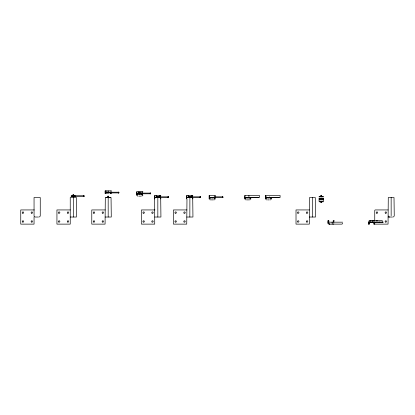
<?xml version="1.0" encoding="UTF-8"?>
<svg xmlns="http://www.w3.org/2000/svg" width="415" height="415" viewBox="0 0 415 415"><rect width="100%" height="100%" fill="white"/><g stroke="black" fill="none" stroke-linecap="round" stroke-linejoin="round"><path stroke-width="0.62" d="M342.671 223.239L342.411 223.867L341.784 224.126L328.815 224.126L328.047 223.68M142.008 196.098L141.655 196.145M214.41 199.833L213.715 199.885M250.069 199.817L249.374 199.885M270.647 199.864L270.315 199.885M266.207 196.487L266.342 196.165M332.659 223.867L332.031 224.126M370.009 221.055L370.948 220.666M333.873 223.867L333.245 224.126M368.795 221.055L369.734 220.666L381.821 220.666L382.76 221.055M369.594 221.055L370.543 220.666M39.269 216.988L40.079 216.365L40.255 215.701L40.255 197.524L34.051 197.524L34.051 215.701A1.328 1.328 0 0 0 35.379 217.029M393.264 216.988L393.861 216.64L394.25 215.701L394.011 197.524L388.279 197.524L388.046 224.126L374.745 224.126L374.745 222.186M111.282 190.874L105.073 190.874L105.073 193.535L106.012 193.535L106.012 190.874M142.91 191.761L136.701 191.761L136.701 195.221L137.64 195.221L137.64 193.712M105.311 192.207L118.887 192.207L118.887 192.913L106.733 192.913L106.733 192.207L106.79 192.913M111.282 193.535L110.343 193.535L110.343 192.648M136.94 193.712L138.615 193.712M140.991 193.712L142.672 193.712M137.65 193.795L150.515 193.8L150.515 193.094L138.361 193.094L138.361 193.8M137.65 194.241L141.935 194.241M73.149 194.817L73.502 194.817M73.113 194.91L73.538 194.91M142.91 195.221L141.972 195.221L141.972 193.712M321.096 195.257L321.443 195.257M321.054 195.351L321.485 195.351M160.859 195.501L154.655 195.501L154.728 224.126L141.427 224.126L141.427 209.938L154.961 209.938M192.876 195.501L186.667 195.501L186.667 198.956L186.906 195.501M215.307 195.501L209.103 195.501L209.103 198.956L210.042 198.956L210.042 197.27M71.11 196.015L75.54 196.015M72.661 196.056L73.279 196.056M73.616 196.056L73.989 196.056M107.988 196.145L108.341 196.145M137.93 196.145L137.583 196.113M138.864 196.145L140.721 196.145M107.952 196.238L108.377 196.238M71.11 196.456L84.053 196.461L84.053 195.75L71.899 195.75L71.899 196.461L71.951 195.75M319.052 196.456L323.487 196.456M320.608 196.503L321.054 196.503M321.397 196.503L321.931 196.503M214.119 196.829L222.917 196.829L222.865 197.54M319.052 196.902L323.487 196.902M105.95 197.343L110.385 197.343M154.894 197.452L156.585 197.452M158.929 197.452L160.626 197.452L160.859 198.956M186.906 197.452L188.597 197.452M190.942 197.452L192.638 197.452L192.876 198.956M209.342 197.452L215.074 197.452L215.074 198.956M245 197.452L259.51 197.452L259.51 195.501L244.762 195.501L244.762 198.956L245.701 198.956L245.701 197.27M265.6 197.452L280.109 197.452L280.109 195.501L265.361 195.501L265.361 198.956L266.3 198.956L266.3 197.27M186.978 197.524L200.481 197.54L200.471 196.829L188.327 196.829L188.343 197.54M210.052 197.535L222.917 197.54M245.711 197.535L258.576 197.54M266.311 197.535L279.176 197.54M210.052 197.976L214.41 197.976M245.711 197.976L249.996 197.976M266.311 197.976L270.596 197.976M319.415 198.463L323.321 198.463M319.068 198.598L323.498 198.598M319.068 198.728L323.498 198.728M154.728 198.858L154.961 197.524L168.469 197.54L168.469 196.829L156.315 196.829L156.372 197.54M186.978 198.858L186.74 224.126L173.439 224.126L173.439 209.938L186.978 209.938M319.068 198.863L323.498 198.863M154.655 198.956L154.894 195.501M215.307 198.956L214.373 198.956L214.373 197.27M250.971 198.956L250.032 198.956L250.032 197.27M271.571 198.956L270.632 198.956L270.632 197.27M319.223 198.993L323.342 198.993M210.675 199.885L209.985 199.848M211.266 199.885L213.123 199.885M246.334 199.885L245.639 199.833M246.925 199.885L248.782 199.885M266.591 199.885L266.243 199.848M267.525 199.885L269.382 199.885M319.068 201.789L323.498 201.789M321.065 202.676L321.501 202.676M34.284 209.938L20.75 209.938L20.75 224.126L34.051 224.126L34.051 216.853M70.343 209.938L56.938 209.938L56.938 224.126L70.239 224.126L70.239 197.524L76.443 197.524L76.443 217.029L70.239 217.029M105.182 209.938L91.777 209.938L91.777 224.126L105.073 224.126L105.311 197.524L111.044 197.524L111.282 217.029L105.073 217.029M309.419 209.938L296.014 209.938L296.014 224.126L309.31 224.126L309.549 197.524L315.281 197.524L315.519 217.029L309.31 217.029M388.046 209.938L375.362 209.938A0.623 0.623 0 0 0 374.745 210.561L374.745 220.894M35.783 217.029L38.522 217.029M154.728 217.029L160.932 217.029L160.698 197.524M186.74 217.029L192.949 217.029L192.71 197.524M388.046 217.029L392.517 217.029M334.132 220.666L333.193 220.666L333.193 222.175M383.149 221.999L368.401 221.999L368.401 224.126L369.34 224.126L369.34 222.44M328.161 222.175L342.671 222.175M370.32 222.44L369.163 222.44L369.163 224.126M373.77 222.44L372.696 222.616M368.639 222.616L383.149 222.616M374.61 224.126L373.671 224.126L373.671 222.44M372.058 220.666L373.002 221.055M329.619 224.126L328.846 223.68M373.277 220.666L373.941 220.847M330.029 224.126L329.401 223.867M391.148 197.524L391.148 215.701M382.438 221.999L382.438 222.616M379.248 221.999L379.248 222.616M374.372 221.999L374.372 224.126M373.396 221.999L373.396 222.616M372.68 221.999L372.68 222.616M372.566 221.999L372.566 222.616M372.499 221.999L372.499 222.616M371.508 221.999L371.508 222.616M370.336 221.999L370.32 222.616M370.18 221.999L370.18 222.616M369.615 221.999L369.615 222.616M368.639 221.999L368.639 224.126M333.899 220.666L333.899 222.175M332.088 222.175L332.088 223.239M328.862 222.175L328.862 220.666L327.928 220.666L327.928 223.239M328.685 220.666L328.685 222.352M328.161 220.666L328.161 223.239M321.713 195.304L321.713 196.456M321.724 201.789L321.724 202.676M321.329 196.456L321.329 196.902M320.826 195.304L320.826 196.456M320.837 201.789L320.837 202.676M312.417 197.524L312.417 217.029M271.332 197.452L271.332 198.956M269.527 196.829L269.527 197.452M268.51 197.535L268.51 197.976M265.6 195.501L265.6 198.956M250.733 197.452L250.733 198.956M248.927 195.501L248.927 197.452M247.916 197.535L247.916 197.976M245 195.501L245 198.956M222.808 196.829L222.819 197.54M222.736 196.829L222.746 197.54M222.653 196.829L222.663 197.54M222.565 196.829L222.565 197.54M222.466 196.829L222.466 197.54M215.074 195.501L215.074 196.964M212.252 197.535L212.252 197.976M209.342 195.501L209.342 198.956M200.383 196.829L200.429 197.54M200.305 196.829L200.372 197.54M200.227 196.829L200.227 197.54M200.134 196.829L200.134 197.54M200.03 196.829L200.03 197.54M192.638 195.501L192.638 196.964M191.325 195.501L191.325 196.964M190.402 196.829L190.402 197.54M190.163 196.829L190.163 197.54M189.894 196.829L189.842 217.029M189.603 196.829L189.603 197.54M189.307 196.829L189.307 197.54M189.032 196.829L189.032 197.54M188.784 196.829L188.784 197.54M188.597 196.829L188.576 197.54M188.503 196.829L188.503 197.54M188.384 196.829L188.426 197.54M188.218 195.501L188.218 197.452M168.36 196.829L168.371 197.54M168.288 196.829L168.298 197.54M168.215 196.829L168.215 197.54M168.117 196.829L168.117 197.54M168.018 196.829L168.018 197.54M160.626 195.501L160.626 196.964M159.308 195.501L159.308 196.964M158.39 196.829L158.39 197.54M158.151 196.829L158.151 197.54M157.882 196.829L157.882 197.54M157.83 197.524L157.83 217.029M157.591 196.829L157.591 197.54M157.295 196.829L157.295 197.54M157.015 196.829L157.015 197.54M156.766 196.829L156.766 197.54M156.585 196.829L156.564 197.54M156.491 196.829L156.491 197.54M156.413 196.829L156.413 197.54M156.206 195.501L156.206 197.452M150.463 193.094L150.469 193.8M150.344 193.094L150.344 193.8M150.261 193.094L150.261 193.8M150.163 193.094L150.163 193.8M150.064 193.094L150.064 193.8M142.672 191.761L142.672 193.224M142.672 193.623L142.672 195.221M140.991 191.761L140.991 193.094M140.436 193.094L140.436 193.8M140.197 193.094L140.197 193.8M139.928 193.094L139.928 193.8M139.803 191.761L139.803 193.094M139.85 193.795L139.85 194.241M139.637 193.094L139.637 193.8M139.341 193.094L139.341 193.8M139.061 193.094L139.061 193.8M138.812 193.094L138.812 193.8M138.615 191.761L138.61 193.8M138.46 193.094L138.46 193.8M136.94 191.761L136.94 195.221M118.789 192.207L118.835 192.913M118.711 192.207L118.721 192.913M118.633 192.207L118.628 192.913M118.54 192.207L118.534 192.913M118.436 192.207L118.436 192.913M111.044 190.874L111.044 192.207M111.044 192.648L111.044 193.535M108.808 192.207L108.808 192.913M108.792 197.343L108.792 197.789M108.574 192.207L108.574 192.913M108.611 196.191L108.611 197.343M108.299 192.207L108.299 192.913M108.227 197.343L108.227 197.789M108.18 190.874L108.18 192.207M108.18 197.524L108.18 217.029M108.009 192.207L108.009 192.913M107.718 192.207L107.718 192.913M107.724 196.191L107.724 197.343M107.438 192.207L107.438 192.913M107.189 192.207L107.189 192.913M106.982 192.207L106.982 192.913M106.837 192.207L106.837 192.913M105.835 191.938L105.835 193.535M105.311 190.874L105.311 193.535M83.944 195.75L83.955 196.461M83.872 195.75L83.882 196.461M83.789 195.75L83.799 196.461M83.7 195.75L83.7 196.461M83.602 195.75L83.602 196.461M74.845 195.75L74.845 196.461M74.747 195.75L74.747 196.461M74.653 195.75L74.653 196.461M74.565 195.75L74.565 196.461M74.493 195.75L74.441 196.461M74.394 195.75L74.41 196.461M73.974 195.75L73.974 196.461M73.766 194.863L73.735 196.461M73.59 195.75L73.574 196.461M73.533 195.75L73.465 196.461M73.377 195.75L73.377 196.461M73.341 197.524L73.341 217.029M73.273 195.75L73.273 196.461M73.159 195.75L73.175 196.461M73.04 195.75L73.04 196.461M72.879 194.863L72.879 196.461M72.822 195.75L72.822 196.461M72.734 195.75L72.734 196.461M72.599 195.75L72.672 196.461M72.35 195.75L72.35 196.461M72.257 195.75L72.257 196.461M72.148 195.75L72.148 196.461M72.075 195.75L71.997 196.461M389.654 217.029A1.328 1.193 -90 0 1 388.502 216.044M376.436 220.988A0.711 0.711 0 0 1 377.437 220.941M323.498 199.127L319.068 199.127L319.068 201.125L323.498 201.125L323.498 199.127M385.348 213.123A0.711 0.711 0 0 0 386.521 212.75A0.711 0.711 0 0 0 385.613 211.925A0.711 0.711 0 0 0 385.348 213.123M385.348 221.989A0.711 0.711 0 0 0 386.521 221.615A0.711 0.711 0 0 0 385.613 220.79A0.711 0.711 0 0 0 385.348 221.989M376.483 213.123A0.711 0.711 0 0 0 377.655 212.75A0.711 0.711 0 0 0 376.742 211.925A0.711 0.711 0 0 0 376.483 213.123M31.358 221.989A0.711 0.711 0 0 0 32.526 221.615A0.711 0.711 0 0 0 31.618 220.79A0.711 0.711 0 0 0 31.358 221.989M31.358 213.123A0.711 0.711 0 0 0 32.526 212.75A0.711 0.711 0 0 0 31.618 211.925A0.711 0.711 0 0 0 31.358 213.123M22.488 213.123A0.711 0.711 0 0 0 23.66 212.75A0.711 0.711 0 0 0 22.752 211.925A0.711 0.711 0 0 0 22.488 213.123M22.488 221.989A0.711 0.711 0 0 0 23.66 221.615A0.711 0.711 0 0 0 22.752 220.79A0.711 0.711 0 0 0 22.488 221.989M175.182 221.989A0.711 0.711 0 0 0 176.349 221.615A0.711 0.711 0 0 0 175.441 220.79A0.711 0.711 0 0 0 175.182 221.989M184.047 221.989A0.711 0.711 0 0 0 185.215 221.615A0.711 0.711 0 0 0 184.307 220.79A0.711 0.711 0 0 0 184.047 221.989M184.047 213.123A0.711 0.711 0 0 0 185.215 212.75A0.711 0.711 0 0 0 184.307 211.925A0.711 0.711 0 0 0 184.047 213.123M175.182 213.123A0.711 0.711 0 0 0 176.349 212.75A0.711 0.711 0 0 0 175.441 211.925A0.711 0.711 0 0 0 175.182 213.123M67.546 213.123A0.711 0.711 0 0 0 68.714 212.75A0.711 0.711 0 0 0 67.806 211.925A0.711 0.711 0 0 0 67.546 213.123M67.546 221.989A0.711 0.711 0 0 0 68.714 221.615A0.711 0.711 0 0 0 67.806 220.79A0.711 0.711 0 0 0 67.546 221.989M58.676 221.989A0.711 0.711 0 0 0 59.848 221.615A0.711 0.711 0 0 0 58.94 220.79A0.711 0.711 0 0 0 58.676 221.989M58.676 213.123A0.711 0.711 0 0 0 59.848 212.75A0.711 0.711 0 0 0 58.94 211.925A0.711 0.711 0 0 0 58.676 213.123M143.165 221.989A0.711 0.711 0 0 0 144.337 221.615A0.711 0.711 0 0 0 143.429 220.79A0.711 0.711 0 0 0 143.165 221.989M152.035 221.989A0.711 0.711 0 0 0 153.202 221.615A0.711 0.711 0 0 0 152.295 220.79A0.711 0.711 0 0 0 152.035 221.989M152.035 213.123A0.711 0.711 0 0 0 153.202 212.75A0.711 0.711 0 0 0 152.295 211.925A0.711 0.711 0 0 0 152.035 213.123M143.165 213.123A0.711 0.711 0 0 0 144.337 212.75A0.711 0.711 0 0 0 143.429 211.925A0.711 0.711 0 0 0 143.165 213.123M93.515 221.989A0.711 0.711 0 0 0 94.682 221.615A0.711 0.711 0 0 0 93.774 220.79A0.711 0.711 0 0 0 93.515 221.989M102.381 221.989A0.711 0.711 0 0 0 103.553 221.615A0.711 0.711 0 0 0 102.64 220.79A0.711 0.711 0 0 0 102.381 221.989M102.381 213.123A0.711 0.711 0 0 0 103.553 212.75A0.711 0.711 0 0 0 102.64 211.925A0.711 0.711 0 0 0 102.381 213.123M93.515 213.123A0.711 0.711 0 0 0 94.682 212.75A0.711 0.711 0 0 0 93.774 211.925A0.711 0.711 0 0 0 93.515 213.123M306.618 213.123A0.711 0.711 0 0 0 307.79 212.75A0.711 0.711 0 0 0 306.882 211.925A0.711 0.711 0 0 0 306.618 213.123M297.752 221.989A0.711 0.711 0 0 0 298.925 221.615A0.711 0.711 0 0 0 298.012 220.79A0.711 0.711 0 0 0 297.752 221.989M306.618 221.989A0.711 0.711 0 0 0 307.79 221.615A0.711 0.711 0 0 0 306.882 220.79A0.711 0.711 0 0 0 306.618 221.989M297.752 213.123A0.711 0.711 0 0 0 298.925 212.75A0.711 0.711 0 0 0 298.012 211.925A0.711 0.711 0 0 0 297.752 213.123"/></g></svg>
